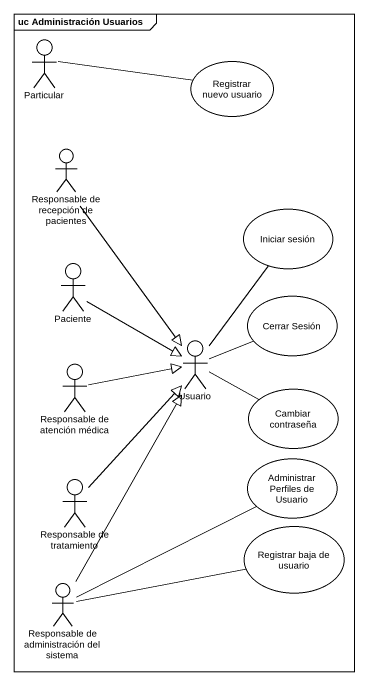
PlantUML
@startuml
mainframe uc Administración Usuarios
actor Particular
usecase "Registrar nuevo usuario" as Registrar_nuevo_usuario
actor "Responsable de recepción de pacientes" as Responsable_de_recepción_de
usecase "Iniciar sesión" as Iniciar_sesión
actor Paciente
usecase "Cerrar Sesión" as Cerrar_Sesión
actor Usuario
actor "Responsable de atención médica" as Responsable_de_atención
usecase "Cambiar contraseña" as Cambiar_contraseña
usecase "Administrar Perfiles de Usuario" as Administrar_Perfiles_de
actor "Responsable de tratamiento" as Responsable_de_tratamiento
usecase "Registrar baja de usuario" as Registrar_baja_de_usuario
actor "Responsable de administración del sistema" as Responsable_de
Particular -right- Registrar_nuevo_usuario
Responsable_de_recepción_de --|> Usuario
Paciente --|> Usuario
Usuario -up- Iniciar_sesión
Usuario -right- Cerrar_Sesión
Usuario -right- Cambiar_contraseña
Responsable_de_atención -right-|> Usuario
Responsable_de_tratamiento -up-|> Usuario
Responsable_de -up-|> Usuario
Responsable_de -right- Administrar_Perfiles_de
Responsable_de -right- Registrar_baja_de_usuario
@enduml
